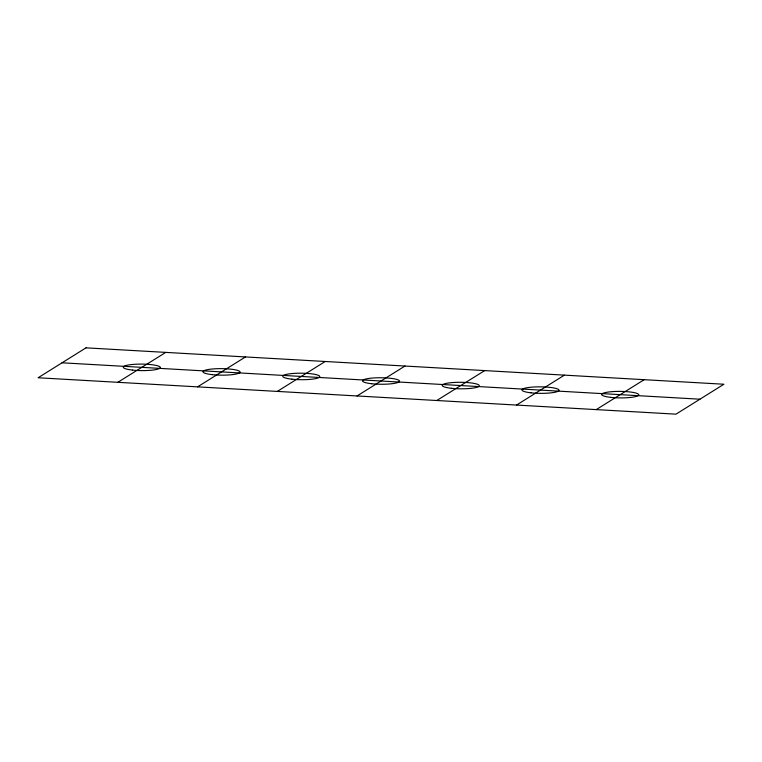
<?xml version="1.0" encoding="UTF-8"?>
<svg xmlns="http://www.w3.org/2000/svg" width="762" height="762" viewBox="0 0 762 762"><rect width="100%" height="100%" fill="white"/><g stroke="black" fill="none" stroke-linecap="round" stroke-linejoin="round"><path stroke-width="1.14" d="M117.834 382.314L165.745 352.396M197.577 386.858L245.478 356.94M277.311 391.411L325.212 361.493M357.045 395.954L404.955 366.046M436.788 400.507L484.689 370.589M516.522 405.06L564.423 375.142M596.255 409.604L644.166 379.686M62.055 362.798L699.945 399.202M86.001 347.843L38.1 377.762L675.999 414.157L723.9 384.238L86.001 347.843M132.378 370.075A18.564 3.258 0.5 0 0 160.344 367.541A18.564 3.258 0.5 0 0 132.645 364.446A18.564 3.258 0.5 0 0 132.378 370.075M371.58 383.724A18.564 3.258 0.5 0 0 399.555 381.181A18.564 3.258 0.5 0 0 371.856 378.095A18.564 3.258 0.5 0 0 371.58 383.724M451.323 388.277A18.564 3.258 0.5 0 0 479.298 385.734A18.564 3.258 0.5 0 0 451.59 382.638A18.564 3.258 0.5 0 0 451.323 388.277M531.057 392.821A18.564 3.258 0.5 0 0 559.032 390.287A18.564 3.258 0.5 0 0 531.333 387.191A18.564 3.258 0.5 0 0 531.057 392.821M610.791 397.373A18.564 3.258 0.5 0 0 638.766 394.83A18.564 3.258 0.5 0 0 611.067 391.735A18.564 3.258 0.5 0 0 610.791 397.373M212.112 374.628A18.564 3.258 0.5 0 0 240.087 372.085A18.564 3.258 0.5 0 0 212.388 368.989A18.564 3.258 0.5 0 0 212.112 374.628M291.846 379.171A18.564 3.258 0.5 0 0 319.821 376.638A18.564 3.258 0.5 0 0 292.122 373.542A18.564 3.258 0.5 0 0 291.846 379.171"/></g></svg>
